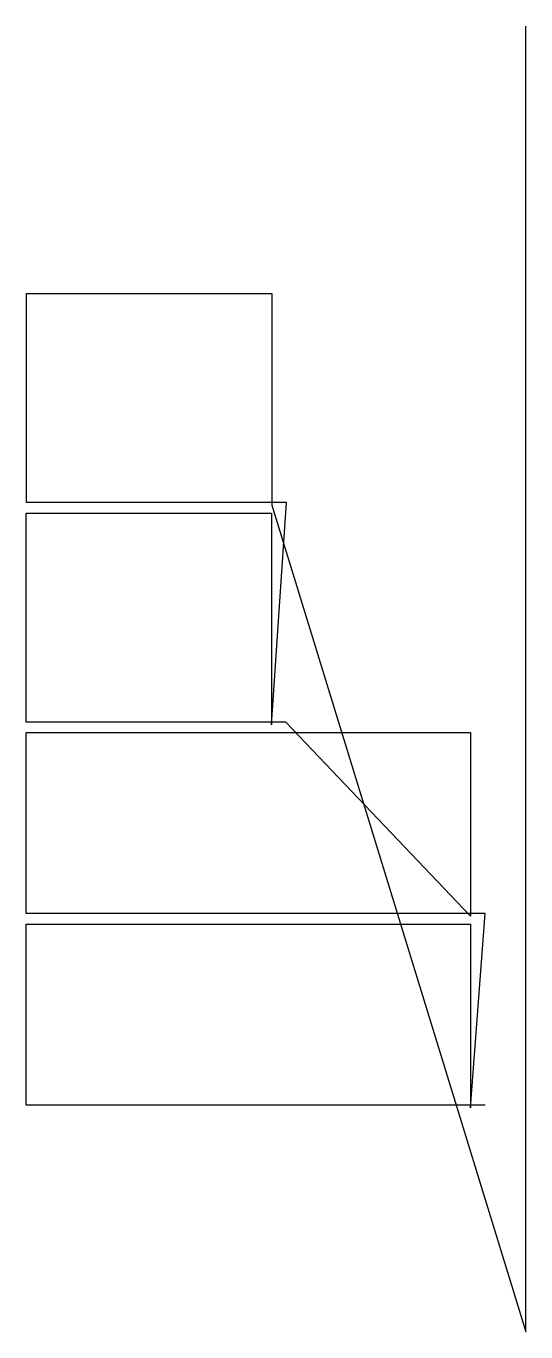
# Model space of a CAD drawing. Header units: metres. Extents: x 20 to 978, y 0 to 2500.
import ezdxf

# ---------------------------------------------------------------- set-up
doc = ezdxf.new("R2010")
doc.units = ezdxf.units.M

msp = doc.modelspace()

# ---------------------------------------------------------------- linework, layer by layer
at = {"layer": 'TOOL_0'}
for p, q in [((978.154, 2499), (978.154, 2500)), ((978.154, 1), (978.154, 2499)), ((21.32, 1587.857), (21.32, 1987.857)), ((21.32, 1987.857), (491.32, 1987.857)), ((491.32, 1987.857), (491.32, 1587.857)), ((491.32, 1587.857), (21.32, 1587.857)), ((490.305, 1162.545), (519.32, 1587.857)), ((519.32, 1587.857), (491.32, 1587.857)), ((491.32, 1587.857), (491.32, 1582.857)), ((491.32, 1582.857), (978.154, 0)), ((20.305, 1167.545), (20.305, 1567.545)), ((20.305, 1567.545), (490.305, 1567.545)), ((490.305, 1567.545), (490.305, 1167.545)), ((490.305, 1167.545), (20.305, 1167.545)), ((518.305, 1167.545), (490.305, 1167.545)), ((490.305, 1167.545), (490.305, 1162.545)), ((871.786, 795.951), (518.305, 1167.545)), ((20.286, 800.951), (20.286, 1147.451)), ((20.286, 1147.451), (871.786, 1147.451)), ((871.786, 1147.451), (871.786, 800.951)), ((871.786, 800.951), (20.286, 800.951)), ((871.786, 429.069), (899.786, 800.951)), ((899.786, 800.951), (871.786, 800.951)), ((871.786, 800.951), (871.786, 795.951)), ((20.286, 434.069), (20.286, 780.569)), ((20.286, 780.569), (871.786, 780.569)), ((871.786, 780.569), (871.786, 434.069)), ((871.786, 434.069), (20.286, 434.069)), ((899.786, 434.069), (871.786, 434.069)), ((871.786, 434.069), (871.786, 429.069)), ((978.154, 0), (978.154, 1)), ((978.154, 1), (978.154, 0)), ((978.154, 0), (978.154, 1))]:
    msp.add_line(p, q, dxfattribs=at)

doc.saveas('drawing.dxf')
